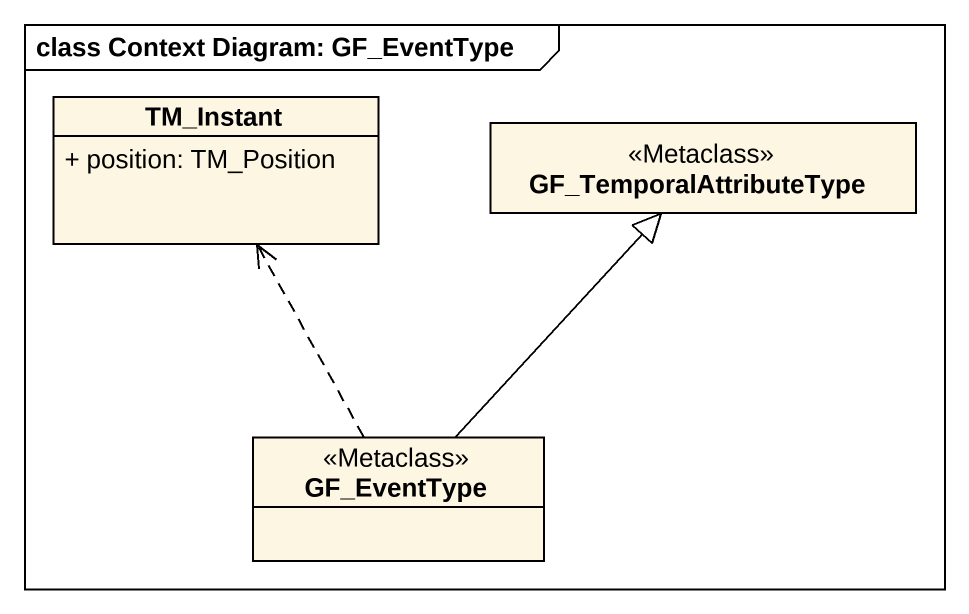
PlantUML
@startuml
mainframe class Context Diagram: GF_EventType
hide circle
hide empty members
skinparam classAttributeIconSize 0
class TM_Instant {
  + position: TM_Position
}
class GF_TemporalAttributeType <<Metaclass>>
class GF_EventType <<Metaclass>>
GF_EventType .up.> TM_Instant
GF_EventType -up-|> GF_TemporalAttributeType
@enduml
